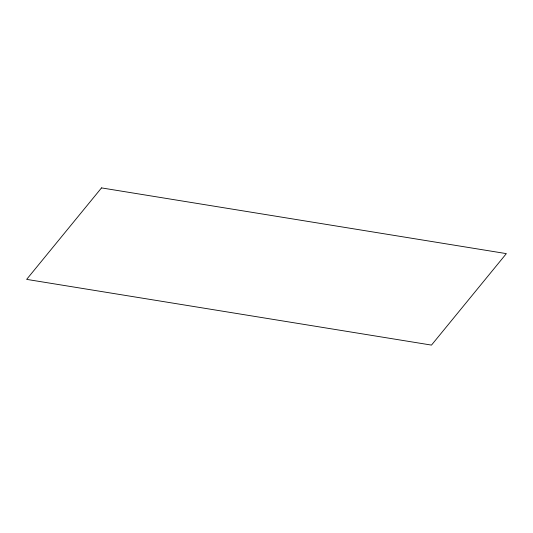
<?xml version="1.0" encoding="UTF-8"?>
<svg xmlns="http://www.w3.org/2000/svg" width="533" height="533" viewBox="0 0 533 533"><rect width="100%" height="100%" fill="white"/><g stroke="black" fill="none" stroke-linecap="round" stroke-linejoin="round"><path stroke-width="0.8" d="M101.517 187.902L26.65 279.379L431.483 345.098L506.35 253.621L101.517 187.902"/></g></svg>
